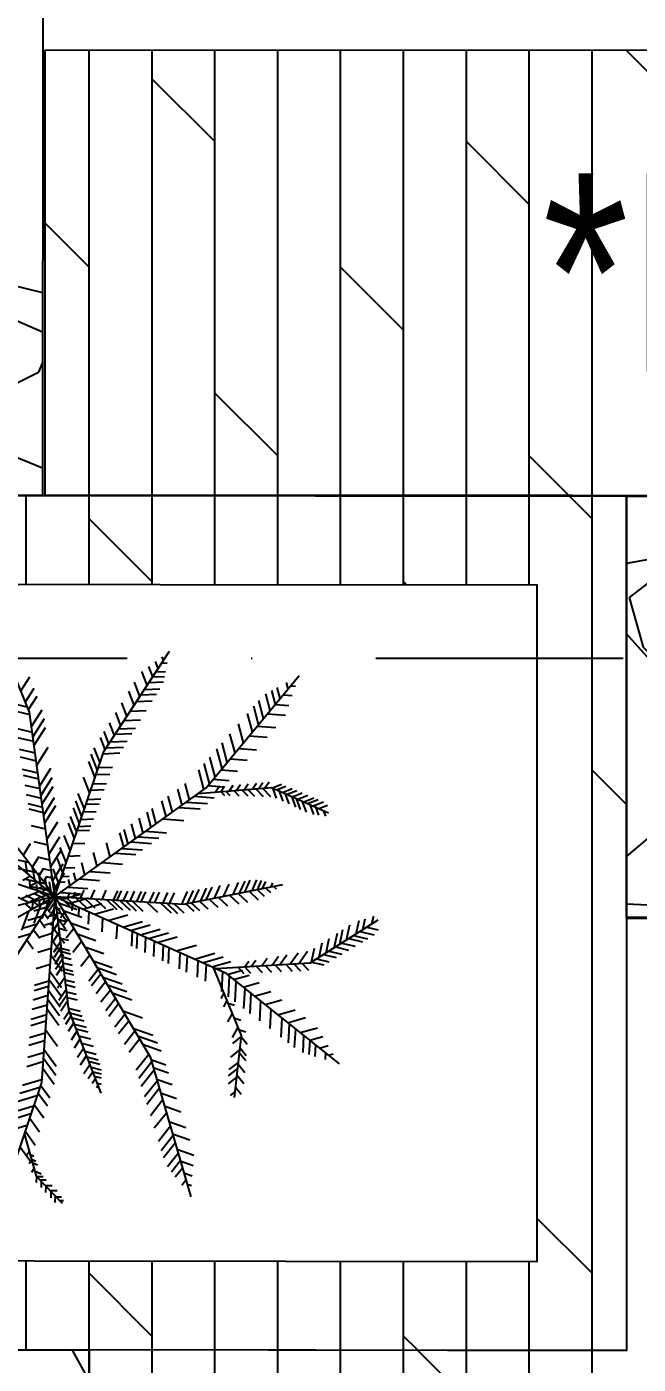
# Model space of a CAD drawing. Extents: x 58467 to 79089, y -33726 to -17391.
# Drawn here: x 75016 to 75077.8, y -19590.4 to -19455.3 of the extents above; entities that cross this region are included whole.
import ezdxf
from ezdxf.enums import TextEntityAlignment as Align

# ---------------------------------------------------------------- set-up
doc = ezdxf.new("R2010")
doc.units = 0
doc.header["$LTSCALE"] = 100
doc.linetypes.add('DASHDOT2', pattern=[0.5, 0.25, -0.125, 0, -0.125])
for name, color, linetype in [('BA_axis', 5, 'DASHDOT2'), ('BA_elev4', 252, 'Continuous'), ('BA_env_landscp', 84, 'Continuous'), ('BA_mat_timber', 44, 'Continuous'), ('BA_text_material', 12, 'Continuous')]:
    doc.layers.add(name, color=color, linetype=linetype)
doc.styles.add('text1', font='arial.ttf', dxfattribs={"height": 20})
doc.styles.add('text2', font='arial.ttf', dxfattribs={"width": 0.8})
pattern_1 = [(90, (32883.7307, 12448.2046), (-6.35, 4e-16), []), (135, (32883.73, 12448.205), (-12.6999913, -12.6999913), [8.980256, -17.960512])]

# ---------------------------------------------------------------- blocks, each defined once
blk = doc.blocks.new('*U176')
blk.add_line((0, 0), (0, -696))
at = {"linetype": 'Continuous', "style": 'text1'}
blk.add_attdef('1', text='', height=40, dxfattribs=at).set_placement((0, 38), align=Align.MIDDLE)
blk = doc.blocks.new('AXIS')
at = {"layer": 'BA_axis', "rotation": 90}
blk.add_blockref('*U176', (56.44, -31967.27), dxfattribs=at)
blk = doc.blocks.new('MAVİ SEDİR')
for p, q in [((215764.1, 56646.4), (215755.4, 56648.4)), ((215767.7, 56640.7), (215770.8, 56653.6)), ((215772.6, 56632.9), (215776.4, 56648.9)), ((215770.7, 56636), (215758.3, 56638.7)), ((215775.4, 56628.6), (215760.4, 56631.9)), ((215777.2, 56625.6), (215780.9, 56641.3)), ((215780.5, 56620.4), (215784.2, 56635.9)), ((215782.1, 56617.9), (215765.3, 56621.6)), ((215785.6, 56612.3), (215789.2, 56627.5)), ((215790, 56605.3), (215793.5, 56620.2)), ((215786.9, 56610.2), (215770.3, 56613.8)), ((215790.9, 56603.8), (215774.4, 56607.5)), ((215794.7, 56597.9), (215798.1, 56612.6)), ((215798.4, 56591.9), (215801.9, 56606.3)), ((215911.9, 56597.6), (215910.4, 56602.8)), ((215628.6, 56574.1), (215624, 56585.8)), ((215631.3, 56580.2), (215626.7, 56592.1)), ((215634.2, 56586.8), (215630.5, 56596.3)), ((215632.5, 56582.8), (215641.7, 56586.3)), ((215636.4, 56591.6), (215642.9, 56594)), ((215796.6, 56594.8), (215780.4, 56598.4)), ((215801.5, 56587), (215785.5, 56590.5)), ((215803.5, 56583.9), (215806.8, 56598)), ((215807, 56578.3), (215810.3, 56592.3)), ((215886.4, 56565.7), (215880.9, 56585.1)), ((215895, 56576.5), (215890.8, 56591.1)), ((215903.7, 56587.3), (215900.9, 56597.1)), ((215909.1, 56594.1), (215916.5, 56593.7)), ((215623.7, 56562.9), (215619.2, 56574.2)), ((215626.7, 56569.7), (215622.1, 56581.2)), ((215625.7, 56567.6), (215638.3, 56572.3)), ((215629.7, 56576.6), (215640.9, 56580.8)), ((215807, 56578.3), (215791.2, 56581.8)), ((215808.5, 56564.1), (215794.7, 56574.1)), ((215808.3, 56567.7), (215816.2, 56575)), ((215875.2, 56551.6), (215869.4, 56571.6)), ((215889.5, 56569.5), (215908.9, 56568.5)), ((215895, 56576.5), (215911, 56575.6)), ((215900.2, 56583), (215913.1, 56582.3)), ((215496.4, 56555.1), (215496.8, 56560.5)), ((215506.5, 56546.7), (215507.2, 56556.8)), ((215616.1, 56545.8), (215611.8, 56556.5)), ((215618.3, 56550.9), (215614, 56561.8)), ((215621.1, 56557), (215616.7, 56568.1)), ((215620.5, 56555.8), (215632.8, 56560.5)), ((215622.9, 56561.2), (215635.3, 56565.8)), ((215809.1, 56554.3), (215796.6, 56563.3)), ((215808.9, 56558.6), (215816.7, 56565.9)), ((215809.4, 56549.6), (215817.1, 56556.7)), ((215866.3, 56540.5), (215860.7, 56560.1)), ((215882.1, 56560.3), (215903.2, 56559.1)), ((215499.8, 56552.2), (215492.6, 56550.3)), ((215510.7, 56543.1), (215498.3, 56539.9)), ((215517.2, 56537.8), (215518.3, 56552.9)), ((215527.8, 56529), (215529.3, 56549.1)), ((215611, 56534.4), (215606.9, 56544.8)), ((215613.1, 56539.1), (215609, 56549.6)), ((215614.2, 56541.7), (215626.2, 56546.2)), ((215617.2, 56548.3), (215629.2, 56552.8)), ((215809.9, 56542.8), (215798.7, 56550.8)), ((215810.4, 56534.1), (215800.4, 56541.3)), ((215810.2, 56537.5), (215817.7, 56544.5)), ((215854.9, 56526.2), (215849.5, 56545.2)), ((215869.9, 56544.9), (215891.4, 56543.8)), ((215876.7, 56553.5), (215898, 56552.3)), ((215517.2, 56537.8), (215501.6, 56533.7)), ((215524, 56532.1), (215505.2, 56527.1)), ((215533.1, 56524.6), (215512.7, 56519.2)), ((215541.6, 56517.4), (215543.2, 56538.3)), ((215552.6, 56508.3), (215554.1, 56528.7)), ((215611.2, 56526.1), (215604.3, 56530.9)), ((215611, 56534.4), (215622.8, 56538.8)), ((215611.4, 56523.3), (215620.9, 56532.5)), ((215612, 56515.7), (215620.7, 56524.1)), ((215724.4, 56523.3), (215716.3, 56527)), ((215722.5, 56533), (215717.9, 56535.1)), ((215722, 56536), (215724.5, 56538.7)), ((215723.7, 56527.1), (215728.6, 56532.2)), ((215725.6, 56517.6), (215732.8, 56525.3)), ((215811.1, 56522.4), (215802.6, 56528.6)), ((215810.9, 56526.5), (215818.3, 56533.4)), ((215845.3, 56514.1), (215840, 56532.6)), ((215860.1, 56532.6), (215881.9, 56531.4)), ((215539.8, 56519), (215519.2, 56513.6)), ((215548.2, 56512), (215527.3, 56506.5)), ((215566.6, 56496.7), (215568.1, 56516.4)), ((215611.8, 56519.1), (215604.9, 56523.8)), ((215612.3, 56512.1), (215605.6, 56516.7)), ((215612.8, 56506.8), (215620.4, 56514.2)), ((215726.8, 56511.6), (215714.5, 56517.1)), ((215728.3, 56503.6), (215715, 56509.6)), ((215725.6, 56517.6), (215715.4, 56522.2)), ((215727.4, 56508.3), (215737, 56518.4)), ((215811.8, 56510.8), (215804.8, 56515.9)), ((215811.5, 56516.1), (215818.8, 56522.8)), ((215812.3, 56503.4), (215819.4, 56510)), ((215835.2, 56501.5), (215830.1, 56519.4)), ((215842.3, 56510.3), (215864.8, 56509.1)), ((215850.8, 56520.9), (215873, 56519.8)), ((215560.3, 56501.9), (215539.1, 56496.3)), ((215578.5, 56486.8), (215579.9, 56506)), ((215590.9, 56476.4), (215592.3, 56495.1)), ((215613.1, 56502.7), (215606.5, 56507.3)), ((215613.8, 56494.2), (215607.4, 56498.6)), ((215613.3, 56500.1), (215620.2, 56506.8)), ((215614.1, 56491), (215619.9, 56496.7)), ((215729.5, 56497.6), (215716.1, 56503.7)), ((215731, 56490.2), (215717.4, 56496.4)), ((215729.8, 56496), (215739.8, 56506.5)), ((215731.7, 56486.3), (215741.4, 56496.6)), ((215812.3, 56503.4), (215806.1, 56507.9)), ((215812.8, 56495.9), (215819.7, 56502.4)), ((215813.1, 56468), (215889.6, 56499.3)), ((215821, 56483.7), (215816.1, 56500.8)), ((215826.7, 56490.8), (215821.7, 56508.3)), ((215836.7, 56503.3), (215859.4, 56502.1)), ((215869.8, 56491.2), (215872.2, 56499)), ((215880.3, 56495.5), (215891.9, 56489.2)), ((215882.8, 56496.5), (215885.3, 56504.6)), ((215889.6, 56499.3), (215959.4, 56491.6)), ((215890.7, 56499.2), (215899.4, 56506.2)), ((215890.7, 56499.2), (215898.5, 56489.4)), ((215903.1, 56497.8), (215912, 56505.1)), ((215905.8, 56497.5), (215913.8, 56487.4)), ((215908.6, 56497.2), (215917.7, 56504.6)), ((215919.8, 56496), (215928, 56485.6)), ((215921.7, 56495.8), (215931.1, 56503.4)), ((215926.8, 56495.2), (215935.1, 56484.7)), ((215933.9, 56494.4), (215943.6, 56502.3)), ((215936.6, 56494.1), (215943.9, 56484.8)), ((215947.6, 56492.9), (215955.6, 56499.4)), ((215571.8, 56492.4), (215550.2, 56486.7)), ((215582.2, 56483.7), (215560.4, 56477.9)), ((215601.4, 56467.8), (215602.7, 56485.9)), ((215614.5, 56486.1), (215608.1, 56490.5)), ((215608.4, 56461.9), (215609.8, 56479.7)), ((215615.3, 56476.3), (215609.1, 56480.6)), ((215614.8, 56482), (215619.7, 56486.7)), ((215615.3, 56476.3), (215619.5, 56480.4)), ((215733.1, 56479.5), (215719.2, 56485.8)), ((215734.2, 56473.9), (215743.6, 56483.9)), ((215807.7, 56456), (215801.1, 56479.1)), ((215812.3, 56466.2), (215806.2, 56487.7)), ((215822.8, 56485.9), (215846.1, 56484.7)), ((215828.9, 56493.5), (215851.9, 56492.3)), ((215841.9, 56479.8), (215847.9, 56476.5)), ((215850.3, 56483.2), (215857.5, 56479.3)), ((215853.2, 56484.4), (215855.5, 56491.9)), ((215864.9, 56489.2), (215874.3, 56484.1)), ((215952.8, 56492.3), (215957.1, 56486.9)), ((215589.1, 56477.9), (215567.1, 56472.1)), ((215598.7, 56470), (215576.4, 56464.1)), ((215606.2, 56463.8), (215583.7, 56457.8)), ((215615.7, 56470.5), (215609.6, 56474.7)), ((215620.5, 56446.6), (215622.1, 56468.8)), ((215735.1, 56469.4), (215721, 56475.7)), ((215736.9, 56460.1), (215722.7, 56466.6)), ((215736.2, 56463.4), (215745.4, 56473.1)), ((215803.6, 56446.7), (215797, 56469.7)), ((215817.7, 56478.4), (215840.3, 56477.2)), ((215612.7, 56457.4), (215590.9, 56451.6)), ((215627.1, 56437.5), (215628.8, 56461.4)), ((215633, 56429.3), (215634.8, 56453.1)), ((215738.1, 56454), (215723.7, 56460.5)), ((215739.8, 56445.5), (215725.2, 56452.1)), ((215738.4, 56452.4), (215747.3, 56461.8)), ((215740.2, 56443.2), (215748.9, 56452.4)), ((215794.5, 56426.3), (215788, 56449.1)), ((215805.4, 56450.7), (215824, 56449.7)), ((215809.6, 56460.1), (215828.5, 56459)), ((215624.4, 56441.1), (215606.1, 56436.3)), ((215646, 56411.1), (215647.8, 56434.7)), ((215741.1, 56438.9), (215726.4, 56445.6)), ((215741.8, 56432.7), (215727.5, 56439.1)), ((215741.2, 56423.4), (215751.8, 56434.7)), ((215741.4, 56437), (215749.9, 56445.9)), ((215799.9, 56438.4), (215818.2, 56437.4)), ((215986.5, 56418), (215993.2, 56437.2)), ((216000.1, 56422), (216007, 56441.7)), ((216017.5, 56427), (216024.1, 56446)), ((216030.7, 56430.8), (216035.7, 56445.2)), ((216044, 56434.7), (216047.4, 56444.3)), ((216052.4, 56437.2), (216058.2, 56432.6)), ((216056.7, 56438.4), (216058.5, 56443.5)), ((215630.5, 56432.8), (215612.4, 56428)), ((215638.3, 56421.9), (215620.5, 56417.2)), ((215741, 56418.8), (215729, 56424.2)), ((215740.4, 56408.7), (215751.7, 56420.7)), ((215740.8, 56415.7), (215752.2, 56427.8)), ((215784.9, 56404.9), (215778.5, 56427.4)), ((215796.3, 56430.5), (215814.5, 56429.5)), ((215938.6, 56404.1), (215944.7, 56421.7)), ((215954.1, 56408.6), (215960.5, 56426.7)), ((215968.9, 56412.9), (215975.5, 56431.5)), ((215992, 56419.6), (216008.9, 56406.2)), ((216002.5, 56422.6), (216019.2, 56409.4)), ((216010.8, 56425.1), (216027.4, 56412)), ((216022.2, 56428.4), (216037.4, 56416.3)), ((216030.7, 56430.8), (216043.3, 56420.9)), ((216038.7, 56433.2), (216048.8, 56425.2)), ((215467.6, 56412), (215463.5, 56410.4)), ((215476.7, 56406.1), (215468.9, 56403)), ((215470.7, 56410), (215470.4, 56416.1)), ((215480.5, 56403.6), (215480, 56414.2)), ((215486.2, 56399.8), (215485.7, 56413)), ((215492.4, 56395.8), (215491.7, 56411.8)), ((215500.5, 56390.5), (215499.8, 56407.9)), ((215506.5, 56386.6), (215505.8, 56404.1)), ((215643.4, 56414.8), (215625.8, 56410.2)), ((215651.4, 56403.8), (215634.1, 56399.2)), ((215659.7, 56392.1), (215661.5, 56415.5)), ((215666, 56383.4), (215667.7, 56406.7)), ((215740, 56402.4), (215728.4, 56407.6)), ((215740.5, 56411.7), (215728.7, 56417)), ((215739.5, 56393.2), (215750.7, 56405.1)), ((215776.4, 56386), (215770.1, 56408.3)), ((215780.5, 56395.2), (215774.1, 56417.5)), ((215787.9, 56411.6), (215805.5, 56410.7)), ((215790.7, 56418), (215808.6, 56417.1)), ((215889.9, 56382.7), (215897.8, 56405.4)), ((215899.5, 56388.5), (215906.9, 56409.5)), ((215916.7, 56397.7), (215922.6, 56414.6)), ((215925.5, 56400.3), (215931.5, 56417.4)), ((215940.8, 56404.7), (215958.7, 56390.6)), ((215949.4, 56407.2), (215967.1, 56393.2)), ((215962.5, 56411), (215980, 56397.2)), ((215976.8, 56415.2), (215994, 56401.6)), ((215486.2, 56399.8), (215474.6, 56395.3)), ((215495.7, 56393.6), (215480.3, 56387.6)), ((215514, 56381.7), (215513.3, 56399.4)), ((215524.9, 56374.6), (215524.1, 56392.6)), ((215655.5, 56398.1), (215638.4, 56393.6)), ((215661.9, 56389.1), (215645.1, 56384.7)), ((215671.9, 56375.3), (215673.6, 56398.4)), ((215739.1, 56386.9), (215727.9, 56392)), ((215739.7, 56396.4), (215728.2, 56401.6)), ((215738.5, 56377), (215749.7, 56388.8)), ((215771.4, 56374.7), (215765.1, 56396.9)), ((215779, 56391.8), (215796.1, 56390.8)), ((215783.4, 56401.5), (215800.7, 56400.6)), ((215862, 56366.2), (215869.8, 56388.5)), ((215881.2, 56377.6), (215889.1, 56400.1)), ((215911, 56395.3), (215928.7, 56381.3)), ((215919.5, 56398.5), (215937.8, 56384.1)), ((215928.8, 56401.2), (215946.9, 56386.9)), ((215508.2, 56385.5), (215492.2, 56379.3)), ((215517.9, 56379.1), (215502.3, 56373)), ((215535.1, 56367.9), (215534.4, 56386.2)), ((215544.5, 56361.8), (215543.8, 56380.3)), ((215550.7, 56357.8), (215549.9, 56376.5)), ((215668.2, 56380.4), (215651.6, 56376.1)), ((215679.1, 56365.3), (215680.8, 56388.2)), ((215684.4, 56357.9), (215686.1, 56380.8)), ((215738.4, 56374.5), (215727.4, 56379.4)), ((215738.8, 56382.1), (215727.7, 56387.2)), ((215737.7, 56362.7), (215748.7, 56374.3)), ((215738.1, 56369.6), (215749.2, 56381.4)), ((215767.7, 56366.4), (215761.4, 56388.5)), ((215772.3, 56376.8), (215789, 56375.9)), ((215774.8, 56382.4), (215791.7, 56381.5)), ((215841.8, 56354.2), (215849.6, 56376.3)), ((215884.9, 56379.8), (215899.6, 56368.2)), ((215893.8, 56385), (215908.6, 56373.3)), ((215530.5, 56370.9), (215515.4, 56365)), ((215541.2, 56364), (215526.4, 56358.2)), ((215559.3, 56352.2), (215558.5, 56371.1)), ((215566, 56347.8), (215565.2, 56366.9)), ((215572.6, 56344.2), (215571.8, 56362.8)), ((215674.2, 56372.1), (215657.9, 56367.8)), ((215677.7, 56367.2), (215661.6, 56362.9)), ((215695, 56343.2), (215696.7, 56365.9)), ((215737.3, 56355.8), (215726.7, 56360.5)), ((215737.5, 56359.9), (215726.9, 56364.8)), ((215737.9, 56367.1), (215727.1, 56371.9)), ((215736.8, 56347.8), (215747.7, 56359.4)), ((215737.2, 56354.1), (215748.1, 56365.7)), ((215760.3, 56349.9), (215754, 56371.8)), ((215764.7, 56359.8), (215781, 56358.9)), ((215813.3, 56337.3), (215820.9, 56359)), ((215824, 56343.6), (215831.6, 56365.5)), ((215832.6, 56348.7), (215840.3, 56370.7)), ((215854.1, 56361.5), (215868.1, 56350.5)), ((215865.9, 56368.5), (215880.1, 56357.2)), ((215873.4, 56372.9), (215887.8, 56361.5)), ((215552.3, 56356.7), (215538, 56351.1)), ((215561.7, 56350.6), (215547.7, 56345.2)), ((215568, 56346.5), (215554.3, 56341.1)), ((215588.2, 56338.9), (215587.6, 56354.5)), ((215596.2, 56336.2), (215595.6, 56351.6)), ((215606.7, 56332.7), (215606, 56347.8)), ((215613.5, 56330.4), (215612.8, 56345.3)), ((215688.6, 56352), (215672.9, 56347.9)), ((215705, 56329.3), (215706.7, 56351.8)), ((215736.5, 56342.9), (215726.3, 56347.5)), ((215736.1, 56335.4), (215746.9, 56346.8)), ((215753.3, 56334.2), (215747.1, 56355.9)), ((215790, 56323.4), (215797.5, 56344.9)), ((215805.5, 56332.7), (215813.1, 56354.3)), ((215829.4, 56346.8), (215842.9, 56336.2)), ((215838.6, 56352.3), (215852.3, 56341.5)), ((215848.1, 56358), (215862, 56347)), ((215582.9, 56340.7), (215565.9, 56334)), ((215591.7, 56337.8), (215573.3, 56330.6)), ((215599.6, 56335.1), (215581.3, 56327.9)), ((215617, 56329.2), (215598.9, 56322.1)), ((215624.1, 56326.8), (215623.5, 56341.5)), ((215629.5, 56325), (215628.9, 56339.5)), ((215638.1, 56322.1), (215637.6, 56336.4)), ((215646.5, 56319.3), (215645.9, 56333.3)), ((215654.5, 56316.5), (215653.9, 56330.4)), ((215659.2, 56315), (215658.7, 56328.7)), ((215699.2, 56337.4), (215683.9, 56333.3)), ((215713.4, 56317.6), (215715.1, 56340)), ((215735.8, 56330.4), (215725.8, 56334.9)), ((215735.4, 56323.5), (215746.1, 56334.8)), ((215747.4, 56321.1), (215741.3, 56342.6)), ((215757.3, 56343.3), (215773.1, 56342.5)), ((215762.9, 56307.3), (215770.3, 56328.5)), ((215775.2, 56314.7), (215782.6, 56335.9)), ((215799.3, 56329), (215812.1, 56318.9)), ((215815.4, 56338.5), (215828.5, 56328.1)), ((215820.6, 56341.6), (215833.8, 56331.1)), ((215889.9, 56316.5), (215893.2, 56329.7)), ((215898.4, 56319.8), (215901.7, 56332.8)), ((215907.4, 56323.3), (215910.6, 56336.1)), ((215913.6, 56325.7), (215916.8, 56338.4)), ((215918.6, 56327.7), (215921.7, 56340.2)), ((215922.5, 56329.2), (215932.8, 56322.4)), ((215925.3, 56330.3), (215928.2, 56341.8)), ((215930.4, 56332.3), (215932.8, 56341.8)), ((215930.4, 56332.3), (215938.2, 56327.2)), ((215935.2, 56334.1), (215937.1, 56341.8)), ((215938.3, 56335.4), (215943.5, 56331.9)), ((215943.3, 56337.3), (215944.4, 56341.7)), ((215945.8, 56338.3), (215948.6, 56336.5)), ((215635.2, 56323.1), (215617.3, 56316)), ((215643.6, 56320.2), (215625.8, 56313.3)), ((215651.4, 56317.6), (215633.7, 56310.6)), ((215661, 56314.3), (215643.4, 56307.4)), ((215673.7, 56310), (215673.2, 56323.4)), ((215687.8, 56305.3), (215687.3, 56318.3)), ((215709.1, 56323.6), (215695.5, 56320.1)), ((215716.3, 56313.7), (215706.7, 56311.2)), ((215722.8, 56304.7), (215724.4, 56326.8)), ((215735.1, 56318.7), (215726.3, 56322.7)), ((215728.7, 56296.4), (215730.4, 56318.5)), ((215736.7, 56297.3), (215730.7, 56318.5)), ((215734.2, 56302.5), (215744.7, 56313.7)), ((215740.9, 56306.5), (215734.8, 56327.9)), ((215734.8, 56313.5), (215745.5, 56324.8)), ((215740.4, 56294), (215747.7, 56314.9)), ((215745.4, 56316.7), (215755.3, 56316.2)), ((215749.1, 56299.2), (215756.5, 56320.2)), ((215750.4, 56327.9), (215764.5, 56327.1)), ((215783.8, 56319.8), (215796.2, 56310)), ((215840.5, 56302.7), (215843.3, 56313.8)), ((215846.8, 56303.5), (215849.6, 56314.7)), ((215859, 56304.9), (215862.4, 56318.3)), ((215864.3, 56306.5), (215867.8, 56320.3)), ((215869.9, 56308.7), (215873.3, 56322.4)), ((215877, 56311.4), (215880.4, 56325)), ((215882.1, 56313.4), (215885.5, 56326.8)), ((215884.9, 56314.5), (215894.7, 56308.1)), ((215893.7, 56318), (215903.8, 56311.3)), ((215904.1, 56322), (215914.5, 56315.2)), ((215912.2, 56325.2), (215922.9, 56318.2)), ((215668.1, 56311.9), (215650.6, 56305.1)), ((215682.2, 56307.2), (215664.8, 56300.4)), ((215695.6, 56302.7), (215678.3, 56295.9)), ((215706.8, 56298.9), (215689.6, 56292.2)), ((215715.4, 56287.4), (215696.6, 56299.2)), ((215701, 56300.8), (215700.5, 56312.4)), ((215725.4, 56288.8), (215706.7, 56300.6)), ((215710.6, 56297.6), (215710.2, 56305.8)), ((215721.2, 56306.9), (215714.3, 56305.1)), ((215717.1, 56295.4), (215716.8, 56301.2)), ((215734.6, 56310.2), (215728.4, 56313)), ((215734.3, 56304.4), (215729.8, 56306.4)), ((215733.8, 56295.5), (215744.3, 56306.6)), ((215741.5, 56289.3), (215759.4, 56302.2)), ((215742, 56309.1), (215749.1, 56308.7)), ((215751.5, 56300.6), (215757.1, 56296.2)), ((215751.6, 56288.6), (215769.6, 56301.6)), ((215758.7, 56304.9), (215766.5, 56298.7)), ((215758.7, 56292.9), (215760.9, 56301.3)), ((215767.6, 56287.4), (215785.7, 56300.5)), ((215769, 56294.1), (215771.4, 56303.5)), ((215769.2, 56311.1), (215780.3, 56302.4)), ((215780, 56295.5), (215782.5, 56305.1)), ((215781.9, 56286.4), (215800.1, 56299.6)), ((215791.4, 56296.8), (215793.9, 56306.7)), ((215795, 56297.3), (215797.6, 56307.3)), ((215799, 56285.1), (215817.4, 56298.4)), ((215801.3, 56298), (215803.9, 56308.2)), ((215803.6, 56298.3), (215815.5, 56290.5)), ((215807.8, 56298.8), (215810.4, 56309.1)), ((215810.1, 56299.1), (215822.1, 56291.2)), ((215814.5, 56299.6), (215817.2, 56310.1)), ((215818.8, 56300.1), (215821.5, 56310.7)), ((215824.3, 56300.8), (215836.4, 56292.8)), ((215827.1, 56301.1), (215829.8, 56311.9)), ((215832.4, 56301.7), (215835.1, 56312.6)), ((215837.9, 56302.4), (215850.1, 56294.4)), ((215844.1, 56303.1), (215856.4, 56295.1)), ((215850.9, 56303.9), (215862.3, 56296.5)), ((215862.7, 56305.9), (215871.8, 56299.9)), ((215867.9, 56307.9), (215877.2, 56301.8)), ((215875.6, 56310.9), (215885.2, 56304.7)), ((216075.3, 56295.3), (216075.3, 56299.5)), ((215608.6, 56272.8), (215588.8, 56285.2)), ((215619.2, 56274.2), (215599.5, 56286.6)), ((215629.2, 56275.6), (215609.6, 56287.9)), ((215641.4, 56277.3), (215621.9, 56289.5)), ((215650.4, 56278.5), (215631, 56290.7)), ((215668.3, 56281), (215649.1, 56293.1)), ((215685.3, 56283.3), (215666.3, 56295.3)), ((215699.5, 56285.2), (215680.6, 56297.2)), ((215692.2, 56284.2), (215689, 56270.6)), ((215704.4, 56285.9), (215702.1, 56276.2)), ((215719.2, 56294.7), (215702.2, 56288)), ((215727.1, 56292), (215710.2, 56285.4)), ((215712.6, 56287), (215711, 56280.1)), ((215730.3, 56286.1), (215716.9, 56283.7)), ((215727, 56284.9), (215722.4, 56263.3)), ((215734.6, 56285.1), (215728.6, 56273)), ((215738.4, 56290.5), (215749.7, 56283.1)), ((215738.6, 56286.5), (215743.4, 56270.5)), ((215744.5, 56291.2), (215755.9, 56283.8)), ((215746.2, 56291.4), (215747.3, 56295.6)), ((215746.8, 56281.2), (215751.1, 56284.3)), ((215751.3, 56292), (215752.8, 56297.9)), ((215754.2, 56292.4), (215765.7, 56284.9)), ((215754.4, 56288.4), (215756.5, 56281.6)), ((215762.7, 56287.8), (215765.6, 56278.3)), ((215763, 56293.4), (215774.5, 56285.9)), ((215773.4, 56294.7), (215785.1, 56287)), ((215775, 56286.9), (215779, 56273.4)), ((215784.4, 56296), (215796.1, 56288.3)), ((215789.9, 56296.6), (215801.7, 56288.9)), ((215791.8, 56285.6), (215796.4, 56270.5)), ((215797.4, 56297.5), (215809.3, 56289.8)), ((215809.9, 56284.3), (215814.6, 56268.8)), ((215817, 56283.8), (215835.6, 56297.2)), ((215826.1, 56283.1), (215844.8, 56296.6)), ((215838.4, 56282.2), (215857.2, 56295.8)), ((215848.5, 56281.5), (215867.3, 56295.1)), ((215859.2, 56280.7), (215878.1, 56294.4)), ((215882.5, 56279), (215901.7, 56292.9)), ((215904.8, 56277.4), (215924.2, 56291.4)), ((215914.9, 56276.7), (215934.4, 56290.7)), ((215926.1, 56275.9), (215944.2, 56288.9)), ((215945.5, 56273.6), (215959.9, 56284.1)), ((216047.8, 56268.6), (216078.1, 56298.1)), ((216058.4, 56278.9), (216058.5, 56286.8)), ((216064, 56284.3), (216064, 56292.4)), ((216065, 56285.3), (216072.4, 56285.1)), ((216070, 56290.1), (216077.6, 56289.9)), ((216071.2, 56291.3), (216071.2, 56297.2)), ((215522.9, 56260.2), (215507.8, 56269.7)), ((215542.1, 56263.6), (215523.2, 56275.5)), ((215553.2, 56265.2), (215532.9, 56278)), ((215563.2, 56266.5), (215543, 56279.3)), ((215585.4, 56269.6), (215565.4, 56282.2)), ((215580.9, 56269), (215576.7, 56251.3)), ((215594.4, 56270.8), (215590.3, 56253.5)), ((215601.3, 56271.8), (215597.3, 56254.6)), ((215612.3, 56273.3), (215608.3, 56256.3)), ((215622.9, 56274.7), (215619, 56258)), ((215633.1, 56276.1), (215629.2, 56259.7)), ((215639.1, 56276.9), (215635.2, 56260.7)), ((215657.5, 56279.5), (215653.8, 56263.6)), ((215675.5, 56281.9), (215671.8, 56266.5)), ((215700.5, 56264.4), (215688.5, 56271.7)), ((215706.4, 56269), (215701.6, 56247.1)), ((215710.2, 56271.9), (215701.7, 56277.1)), ((215720, 56273.8), (215706.5, 56271.4)), ((215716.8, 56277), (215710.7, 56280.7)), ((215726.3, 56281.3), (215712.9, 56279)), ((215719, 56278.7), (215714.3, 56257)), ((215717.1, 56270.3), (215721.2, 56262.8)), ((215726.8, 56269.9), (215719.8, 56269.6)), ((215721.9, 56276.1), (215724.8, 56270.8)), ((215725.2, 56280), (215727.3, 56276.2)), ((215727.7, 56272.6), (215735.9, 56251.9)), ((215736.1, 56279), (215730.1, 56266.8)), ((215730.9, 56282.2), (215739.1, 56261.7)), ((215738.4, 56269.5), (215732.3, 56257.2)), ((215736.5, 56277.4), (215740.8, 56276.8)), ((215737.4, 56282.8), (215758.1, 56275.1)), ((215737.7, 56272.4), (215743.7, 56271.6)), ((215743.8, 56271.6), (215739.3, 56266.1)), ((215742.4, 56274), (215763.2, 56266.2)), ((215745, 56282.3), (215749.9, 56266.2)), ((215752.1, 56277.7), (215758.2, 56282.1)), ((215755.2, 56275.7), (215760.1, 56259.5)), ((215759.9, 56272.7), (215768.5, 56278.9)), ((215764.3, 56269.8), (215769.2, 56253.4)), ((215770.6, 56265.7), (215780.3, 56272.7)), ((215828.5, 56283), (215833.3, 56267)), ((215834.5, 56282.5), (215839.4, 56266.4)), ((215844.8, 56281.8), (215849.7, 56265.4)), ((215855.4, 56281), (215860.5, 56264.4)), ((215866.5, 56280.2), (215871.6, 56263.3)), ((215873.4, 56279.7), (215878.6, 56262.6)), ((215887, 56278.7), (215892.3, 56261.3)), ((215895.7, 56278.1), (215901, 56260.5)), ((215909.1, 56277.1), (215914.5, 56259.2)), ((215919.4, 56276.3), (215924.9, 56258.2)), ((215939.4, 56274.9), (215945.9, 56253.3)), ((215948.2, 56272.7), (215955, 56250.4)), ((215954.2, 56270.7), (215968.9, 56281.3)), ((215957.4, 56269.6), (215964.1, 56247.5)), ((215967, 56266.3), (215982.1, 56277.3)), ((215982.4, 56261.2), (215997.9, 56272.4)), ((215999.9, 56255.3), (216047.8, 56268.6)), ((216028.5, 56263.2), (216030.8, 56268.5)), ((216032.4, 56264.3), (216035, 56270.2)), ((216042, 56267), (216045.2, 56274.3)), ((216048.3, 56269.1), (216048.4, 56276.6)), ((216048.3, 56269.1), (216055, 56268.9)), ((216051.8, 56272.4), (216051.8, 56280.1)), ((216053.7, 56274.3), (216060.6, 56274.2)), ((216059, 56279.5), (216066.2, 56279.3)), ((215501.8, 56251.5), (215486, 56261.5)), ((215514.4, 56256.7), (215499, 56266.4)), ((215520.2, 56259.1), (215514.9, 56236.4)), ((215528.9, 56261.8), (215523.7, 56239.9)), ((215548.8, 56264.6), (215544.4, 56246.1)), ((215558.9, 56266), (215554.7, 56247.7)), ((215572.2, 56267.8), (215568, 56249.9)), ((215687.1, 56254.1), (215673.6, 56262.3)), ((215695, 56260.2), (215690.2, 56238.2)), ((215707.6, 56259), (215693.9, 56256.6)), ((215714.3, 56267.1), (215700.8, 56264.7)), ((215710.4, 56262.4), (215715.1, 56253.9)), ((215724.2, 56262), (215714.3, 56261.5)), ((215740.5, 56261), (215734.4, 56248.6)), ((215739.5, 56265.1), (215748, 56264)), ((215747.9, 56264.3), (215741.6, 56256.7)), ((215750.3, 56260.1), (215771.2, 56252.2)), ((215775.2, 56262.7), (215780.2, 56246.2)), ((215782.1, 56258.2), (215792.1, 56265.4)), ((215969.2, 56265.6), (215975.8, 56243.8)), ((215977.7, 56262.7), (215984.3, 56241.1)), ((215990.7, 56258.4), (215997.1, 56237.1)), ((215997, 56256.2), (216013, 56267.8)), ((216014.3, 56250.4), (216030.8, 56262.3)), ((216020.3, 56261), (216024.1, 56258.3)), ((216023.2, 56261.8), (216025.2, 56266.3)), ((216030, 56263.7), (216033.9, 56260.9)), ((216039.5, 56266.3), (216043.6, 56263.4))]:
    blk.add_line(p, q)
for points in [[(215814.3, 56470.7), (215807.7, 56577.1), (215759.6, 56653.6)], [(215733.4, 56289.9), (215818.9, 56481.1), (215921.3, 56609.4)], [(215617.3, 56451), (215610.6, 56533.4), (215639, 56597.5)], [(215733.4, 56289.9), (215611, 56459.8), (215484.8, 56564.7)], [(215733.4, 56289.9), (215741.9, 56434.7), (215719.9, 56546.2)], [(215733.4, 56289.9), (215913.5, 56396.8), (216071.1, 56442.6)], [(215733.4, 56289.9), (215570.3, 56345), (215457.2, 56418.8)], [(215733.4, 56289.9), (215860.8, 56305.1), (215954.4, 56341.6)], [(215733.4, 56289.9), (215525.9, 56261.4), (215374.1, 56199.2)], [(215733.4, 56289.9), (215567.7, 56161.8), (215416.9, 56097.1)], [(215733.4, 56289.9), (215667.6, 56091.1), (215578.8, 55953.1)], [(215733.4, 56289.9), (215651.1, 56191.6), (215607.8, 56100.9)], [(215733.4, 56289.9), (215763.8, 56165.3), (215811.2, 56076.7)], [(215733.4, 56289.9), (215866.4, 56203.2), (215984.2, 56163.4)], [(215733.4, 56289.9), (215836.4, 56107.5), (215878.8, 55948.9)], [(215733.4, 56289.9), (215942.3, 56274.7), (216097.8, 56222.2)]]:
    blk.add_lwpolyline(points)

msp = doc.modelspace()

# ---------------------------------------------------------------- hatches: boundary and pattern name
at = {"layer": 'BA_elev4'}
h = msp.add_hatch(dxfattribs=at)
h.set_pattern_fill('GRAVEL', color=256, scale=2, angle=224.5302)
h.set_pattern_definition([(92.5429865, (32893.2816, 12386.34), (-30.9127423, 610.93142198), [6.83443, -676.609673]), (49.49994, (32892.9784, 12393.1677), (-398.94692368, -463.71775046), [11.728094, -1161.08098]), (357.040646, (32900.5952, 12402.0858), (-754.0216222, 42.10502648), [8.26963, -818.694456]), (131.803888, (32905.8125, 12425.0333), (676.29131219, -759.91229827), [10.68009, -1057.32875]), (157.363853, (32898.6933, 12432.9946), (608.57515158, -256.44579325), [10.472674, -1036.796155]), (221.803888, (32889.0273, 12437.0253), (759.91229827, 676.29131219), [10.68009, -1057.32875]), (262.2244395, (32881.066, 12429.9061), (114.533728223, 825.27218849), [14.123873, -1398.262306]), (296.7855274, (32879.1552, 12415.912), (530.255773965, -1046.092698654), [13.33439, -1320.10513]), (345.9597646, (32885.1644, 12404.0085), (752.843487, -185.78429451), [10.71626, -1060.910914]), (39.766557, (32895.5605, 12401.4087), (-433.98314148, -355.66376384), [12.234266, -599.47874]), (86.9276368, (32904.9645, 12409.2345), (42.69409434, 825.86125609), [15.82156, -1566.33545]), (3.344274, (32869.604, 12390.1264), (467.25215417, 32.0908775), [5.40009, -534.611316]), (35.9994334, (32874.995, 12390.4414), (-542.03712601, -390.69997955), [10.27364, -1017.09278]), (89.5302, (32883.307, 12396.48), (-35.625283, 36.21435), [7.184187, -64.65786]), (67.72879, (32890.1166, 12394.628), (-109.8211875, -250.55511725), [3.868826, -383.012447]), (156.331609, (32891.583, 12398.208), (143.0902002, -73.0177691), [5.47131, -268.09506]), (255.493956, (32886.572, 12400.405), (-37.392486, -179.304551), [8.886393, -287.325963]), (26.09525, (32884.346, 12391.802), (-108.0539847, -35.0362156), [6.425743, -154.21796]), (240.9197393, (32912.5871, 12418.871), (-255.26765807, -464.89588377), [9.00176, -891.176533]), (294.876375, (32908.212, 12411.004), (-247.02071163, 540.85899089), [7.55198, -747.644314]), (157.72879, (32891.471, 12384.559), (250.55511725, -109.8211875), [7.7376, -379.14367]), (208.1406587, (32884.3105, 12387.4913), (469.01935696, 247.60977929), [9.00176, -891.176533]), (203.974154, (32890.4995, 12441.324), (252.32232006, 105.69771425), [8.680704, -425.354686]), (159.3053396, (32882.5677, 12437.7967), (572.94986854, -220.2314422), [7.27344, -720.07187]), (291.331609, (32855.4835, 12420.417), (105.6977143, -252.32232006), [7.7376, -379.14367]), (241.8842237, (32858.2982, 12413.2093), (328.28542714, 607.986084), [8.515655, -843.04752]), (293.974154, (32873.2285, 12437.873), (-105.69771425, 252.32232006), [4.34035, -429.69504]), (325.840131, (32857.656, 12422.554), (178.7154834, -109.2321199), [2.59029, -256.4399]), (30.493956, (32859.8, 12421.1), (-144.2683354, -70.6614987), [10.472674, -198.98109]), (50.539205, (32868.824, 12426.4143), (-326.51822435, -392.46718228), [9.70534, -960.827297]), (168.220267, (32883.365, 12403.664), (107.464917, -36.8034183), [7.32648, -175.835527]), (217.6874256, (32876.1933, 12405.1597), (-686.894529064, -533.2011121), [12.791135, -1266.32018]), (285.475595, (32866.071, 12397.34), (-104.51957904, 396.00158787), [5.230165, -517.787846]), (314.5302, (32867.466, 12392.3), (71.839634, -0.58907), [3.048, -47.752]), (344.786636, (32870.617, 12426.0403), (-394.23438506, 110.9993227), [7.05734, -698.678815]), (272.5429865, (32877.427, 12424.1884), (30.9127423, -610.93142198), [13.66886, -669.775244]), (224.5302, (32878.033, 12410.533), (-0.58907, -71.839634), [13.208, -37.592]), (189.8350455, (32868.6177, 12401.2704), (-611.52048952, -102.75237657), [8.03219, -795.186334]), (118.584803, (32860.7036, 12399.8984), (-106.2867819, 180.4826862), [7.39658, -362.433]), (72.1761744, (32857.1646, 12406.3934), (331.81983286, 1039.02388737), [12.0429, -1192.24929]), (39.9562778, (32860.8508, 12417.8583), (506.41184293, 426.91433021), [12.74059, -1261.31693])])
h.paths.add_polyline_path([(75022.34, -19634.02), (74959.68, -19634.02), (74959.68, -19181.5), (75042.22, -19181.5), (75042.22, -19226.5), (74982.24, -19226.5), (74982.24, -19312.79), (75017.76, -19312.79), (75017.62, -19502.64), (74982.46, -19502.62), (74982.4, -19588.91), (75022.34, -19588.96)])
h = msp.add_hatch(dxfattribs=at)
h.set_pattern_fill('GRAVEL', color=256, scale=2, angle=224.5302)
h.set_pattern_definition([(92.5429865, (32760.2893, 12218.9712), (-30.9127423, 610.93142198), [6.83443, -676.609673]), (49.49994, (32759.986, 12225.799), (-398.94692368, -463.71775046), [11.728094, -1161.08098]), (357.040646, (32767.603, 12234.717), (-754.0216222, 42.10502648), [8.26963, -818.694456]), (131.803888, (32772.8202, 12257.6645), (676.29131219, -759.91229827), [10.68009, -1057.32875]), (157.363853, (32765.701, 12265.6257), (608.57515158, -256.44579325), [10.472674, -1036.796155]), (221.803888, (32756.035, 12269.6564), (759.91229827, 676.29131219), [10.68009, -1057.32875]), (262.2244395, (32748.0738, 12262.5373), (114.533728223, 825.27218849), [14.123873, -1398.262306]), (296.7855274, (32746.163, 12248.5433), (530.255773965, -1046.092698654), [13.33439, -1320.10513]), (345.9597646, (32752.172, 12236.6397), (752.843487, -185.78429451), [10.71626, -1060.910914]), (39.766557, (32762.5682, 12234.04), (-433.98314148, -355.66376384), [12.234266, -599.47874]), (86.9276368, (32771.9722, 12241.8656), (42.69409434, 825.86125609), [15.82156, -1566.33545]), (3.344274, (32736.6117, 12222.7576), (467.25215417, 32.0908775), [5.40009, -534.611316]), (35.9994334, (32742.0026, 12223.0726), (-542.03712601, -390.69997955), [10.27364, -1017.09278]), (89.5302, (32750.314, 12229.11), (-35.625283, 36.21435), [7.184187, -64.65786]), (67.72879, (32757.124, 12227.259), (-109.8211875, -250.55511725), [3.868826, -383.012447]), (156.331609, (32758.591, 12230.8395), (143.0902002, -73.0177691), [5.47131, -268.09506]), (255.493956, (32753.579, 12233.036), (-37.392486, -179.304551), [8.886393, -287.325963]), (26.09525, (32751.354, 12224.433), (-108.0539847, -35.0362156), [6.425743, -154.21796]), (240.9197393, (32779.5949, 12251.5021), (-255.26765807, -464.89588377), [9.00176, -891.176533]), (294.876375, (32775.2197, 12243.635), (-247.02071163, 540.85899089), [7.55198, -747.644314]), (157.72879, (32758.4786, 12217.19), (250.55511725, -109.8211875), [7.7376, -379.14367]), (208.1406587, (32751.3182, 12220.1224), (469.01935696, 247.60977929), [9.00176, -891.176533]), (203.974154, (32757.507, 12273.955), (252.32232006, 105.69771425), [8.680704, -425.354686]), (159.3053396, (32749.5754, 12270.428), (572.94986854, -220.2314422), [7.27344, -720.07187]), (291.331609, (32722.491, 12253.048), (105.6977143, -252.32232006), [7.7376, -379.14367]), (241.8842237, (32725.306, 12245.8405), (328.28542714, 607.986084), [8.515655, -843.04752]), (293.974154, (32740.236, 12270.5044), (-105.69771425, 252.32232006), [4.34035, -429.69504]), (325.840131, (32724.664, 12255.186), (178.7154834, -109.2321199), [2.59029, -256.4399]), (30.493956, (32726.807, 12253.731), (-144.2683354, -70.6614987), [10.472674, -198.98109]), (50.539205, (32735.8316, 12259.0454), (-326.51822435, -392.46718228), [9.70534, -960.827297]), (168.220267, (32750.373, 12236.295), (107.464917, -36.8034183), [7.32648, -175.835527]), (217.6874256, (32743.201, 12237.7909), (-686.894529064, -533.2011121), [12.791135, -1266.32018]), (285.475595, (32733.0786, 12229.971), (-104.51957904, 396.00158787), [5.230165, -517.787846]), (314.5302, (32734.474, 12224.93), (71.839634, -0.58907), [3.048, -47.752]), (344.786636, (32737.6246, 12258.6715), (-394.23438506, 110.9993227), [7.05734, -698.678815]), (272.5429865, (32744.4347, 12256.8196), (30.9127423, -610.93142198), [13.66886, -669.775244]), (224.5302, (32745.04, 12243.164), (-0.58907, -71.839634), [13.208, -37.592]), (189.8350455, (32735.6254, 12233.9016), (-611.52048952, -102.75237657), [8.03219, -795.186334]), (118.584803, (32727.711, 12232.5296), (-106.2867819, 180.4826862), [7.39658, -362.433]), (72.1761744, (32724.1723, 12239.0246), (331.81983286, 1039.02388737), [12.0429, -1192.24929]), (39.9562778, (32727.8585, 12250.4895), (506.41184293, 426.91433021), [12.74059, -1261.31693])])
h.paths.add_polyline_path([(75076.6, -19502.7), (75157.59, -19502.7), (75157.59, -19545.25), (75076.6, -19545.25)])
at = {"layer": 'BA_mat_timber'}
h = msp.add_hatch(dxfattribs=at)
h.set_pattern_fill('DOLMIT', color=256, angle=90)
h.set_pattern_definition(pattern_1)
h.paths.add_polyline_path([(75017.88, -19457.62), (75177.59, -19457.7), (75177.59, -19502.7), (75017.88, -19502.62)])
h = msp.add_hatch(dxfattribs=at)
h.set_pattern_fill('DOLMIT', color=256, angle=90)
h.set_pattern_definition(pattern_1)
h.paths.add_polyline_path([(74982.35, -19588.91), (74982.35, -19502.62), (75076.6, -19502.7), (75076.6, -19589)])
h.paths.add_polyline_path([(74991.35, -19579.91), (75067.6, -19580), (75067.6, -19511.7), (74991.35, -19511.62)], flags=16)
h = msp.add_hatch(dxfattribs=at)
h.set_pattern_fill('DOLMIT', color=256, angle=90)
h.set_pattern_definition(pattern_1)
edge = h.paths.add_edge_path()
edge.add_line((75076.6, -19545.35), (75177.59, -19545.14))
edge.add_line((75177.59, -19545.14), (75177.58, -19633.89))
edge.add_line((75177.58, -19633.89), (75110.96, -19633.93))
edge.add_line((75110.96, -19633.93), (75119.88, -19633.92))
edge.add_line((75119.88, -19633.92), (75022.34, -19634.02))
edge.add_line((75022.34, -19634.02), (75022.35, -19588.91))
edge.add_line((75022.35, -19588.91), (75076.6, -19589))

# ---------------------------------------------------------------- linework, layer by layer
at = {"layer": 'BA_elev4'}
for points in [[(75022.34, -19634.02), (74959.68, -19634.02), (74959.68, -19181.5), (75042.22, -19181.5), (75042.22, -19226.5), (74982.24, -19226.5), (74982.24, -19312.79), (75017.76, -19312.79), (75017.62, -19502.64), (74982.46, -19502.62), (74982.4, -19588.91), (75022.34, -19588.96)], [(75076.6, -19502.7), (75157.59, -19502.7), (75157.59, -19545.25), (75076.6, -19545.25)]]:
    msp.add_lwpolyline(points, close=True, dxfattribs=at)
at = {"layer": 'BA_mat_timber'}
for points in [[(75017.88, -19457.62), (75177.59, -19457.7), (75177.59, -19502.7), (75017.88, -19502.62)], [(74982.35, -19588.91), (74982.35, -19502.62), (75076.6, -19502.7), (75076.6, -19589)], [(74991.35, -19511.62), (74991.35, -19579.91), (75067.6, -19580), (75067.6, -19511.7)]]:
    msp.add_lwpolyline(points, close=True, dxfattribs=at)
msp.add_lwpolyline([(75076.6, -19545.35), (75177.59, -19545.14), (75177.58, -19633.89), (75110.96, -19633.93), (75119.88, -19633.92), (75022.34, -19634.02), (75022.35, -19588.91), (75076.6, -19589), (75076.6, -19589)], dxfattribs=at)

# ---------------------------------------------------------------- block references
at = {"layer": 'BA_axis'}
msp.add_blockref('AXIS', (74644.15, 12448.2), dxfattribs=at)
at = {"layer": 'BA_env_landscp', "xscale": 0.08979415038844869, "yscale": 0.08979415038844869, "zscale": 0.08979415038844869, "rotation": 269.9997711733112}
msp.add_blockref('MAVİ SEDİR', (69964.46, -171.54, 0), dxfattribs=at)

# ---------------------------------------------------------------- texts
at = {"layer": 'BA_text_material', "style": 'text2', "width": 0.8}
msp.add_text('*BANK', height=20, dxfattribs=at).set_placement((75068.13, -19490.09, 144432.63))

doc.saveas('drawing.dxf')
